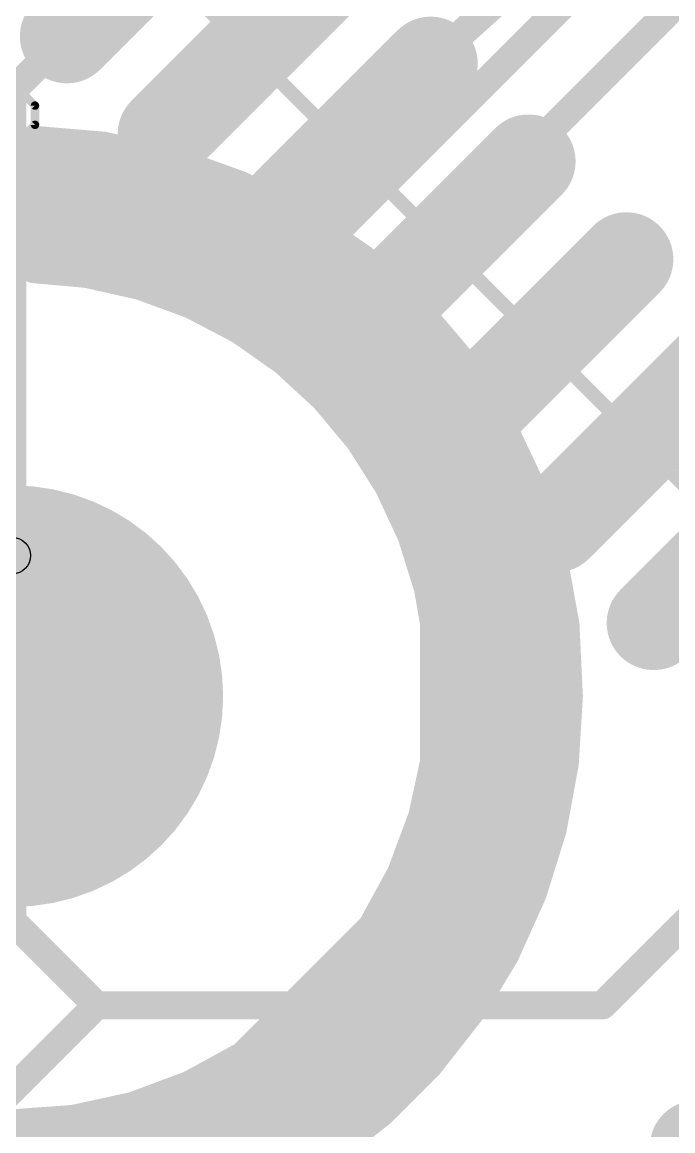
# Model space of a CAD drawing. Extents: x -0.14 to 1.59, y -0.14 to 1.59.
# Drawn here: x 1.0335 to 1.265, y 0.8753 to 1.2698 of the extents above; entities that cross this region are included whole.
import ezdxf

# ---------------------------------------------------------------- set-up
doc = ezdxf.new("R2010")
doc.units = 0
for name, color, linetype in [('1', 14, 'CONTINUOUS'), ('16', 174, 'CONTINUOUS'), ('17', 94, 'CONTINUOUS'), ('21', 251, 'CONTINUOUS'), ('22', 251, 'CONTINUOUS'), ('44', 251, 'CONTINUOUS')]:
    doc.layers.add(name, color=color, linetype=linetype)

# ---------------------------------------------------------------- blocks, each defined once
blk = doc.blocks.new('PIE')
at = {"const_width": 0.5}
blk.add_lwpolyline([(0, -0.25, 1), (0, 0.25, 1), (0, -0.25)], format="xyb", dxfattribs=at)
blk = doc.blocks.new('SQUAREP')
blk.add_solid([(-0.5, -0.5), (0.5, -0.5), (-0.5, 0.5), (0.5, 0.5)])
blk = doc.blocks.new('RECT136000X480000R100')
at = {"const_width": 0.016732}
blk.add_lwpolyline([(0.008366, -0.042323), (0.008366, 0.042323, 0.414214), (0, 0.050689), (0, 0.050689, 0.414214), (-0.008366, 0.042323), (-0.008366, -0.042323, 0.414214), (0, -0.050689), (0, -0.050689, 0.414214)], format="xyb", close=True, dxfattribs=at)
blk.add_solid([(-0.001, -0.043323), (0.001, -0.043323), (-0.001, 0.043323), (0.001, 0.043323)])

msp = doc.modelspace()

# ---------------------------------------------------------------- linework, layer by layer
at = {"layer": '1', "const_width": 0.01}
for points in [[(1.114139, 1.264139), (1.22, 1.35)], [(1.148938, 1.228938), (1.25, 1.32)], [(1.03, 1.245385), (1.079341, 1.294725)], [(1.183736, 1.193736), (1.28, 1.29)], [(1.114139, 1.259927), (1.114139, 1.264139)], [(1.03, 1.08), (1.03, 1.245385)], [(1.148938, 1.225128), (1.148938, 1.228938)], [(1.183736, 1.19033), (1.183736, 1.193736)], [(1.03, 1.08), (0.79937, 1.08)], [(1.03, 1.08), (1.03, 0.95)], [(1.03, 0.95), (1.06, 0.92)], [(1.24, 0.92), (1.27, 0.95)], [(1.27, 0.95), (1.332198, 0.95)], [(0.925274, 0.785274), (1.06, 0.92)], [(1.06, 0.92), (1.24, 0.92)]]:
    msp.add_lwpolyline(points, dxfattribs=at)
at = {"layer": '1', "const_width": 0.005}
for points in [[(1.116639, 1.264139, 1), (1.111639, 1.264139)], [(1.112564, 1.266081, 1), (1.115714, 1.262198)], [(1.111639, 1.259927, 1), (1.116639, 1.259927)], [(1.0325, 1.245385, 1), (1.0275, 1.245385)], [(1.028232, 1.247152, 1), (1.031768, 1.243617)], [(1.147264, 1.230795, 1), (1.150611, 1.22708)], [(1.151438, 1.228938, 1), (1.146438, 1.228938)], [(1.146438, 1.225128, 1), (1.151438, 1.225128)], [(1.186236, 1.193736, 1), (1.181236, 1.193736)], [(1.181969, 1.195504, 1), (1.185504, 1.191969)], [(1.181236, 1.19033, 1), (1.186236, 1.19033)], [(1.0325, 1.08, 1), (1.0275, 1.08)], [(1.03, 1.0775, 1), (1.03, 1.0825)], [(1.0275, 1.08, 1), (1.0325, 1.08)], [(1.031768, 0.951768, 1), (1.028232, 0.948232)], [(1.27, 0.9525, 1), (1.27, 0.9475)], [(1.0275, 0.95, 1), (1.0325, 0.95)], [(1.06, 0.9225, 1), (1.06, 0.9175)], [(1.061768, 0.918232, 1), (1.058232, 0.921768)], [(1.058232, 0.918232, 1), (1.061768, 0.921768)], [(1.238232, 0.921768, 1), (1.241768, 0.918232)], [(1.24, 0.9175, 1), (1.24, 0.9225)]]:
    msp.add_lwpolyline(points, format="xyb", dxfattribs=at)
at = {"layer": '16'}
for points, const_width in [([(1.25, 1.3), (1.13, 1.18)], 0.01), ([(1.037, 1.23), (1.062618, 1.227862)], 0.006), ([(1.037, 1.18), (1.037, 1.23)], 0.006), ([(1.037, 1.23), (1.062618, 1.227862)], 0.006), ([(1.037, 1.18), (1.037, 1.23)], 0.006), ([(1.060966, 1.228), (1.037, 1.228)], 0.006), ([(1.060966, 1.228), (1.037, 1.228)], 0.006), ([(1.062618, 1.227862), (1.087739, 1.222398)], 0.006), ([(1.062618, 1.227862), (1.087739, 1.222398)], 0.006), ([(1.088847, 1.222), (1.037, 1.222)], 0.006), ([(1.088847, 1.222), (1.037, 1.222)], 0.006), ([(1.087739, 1.222398), (1.111931, 1.213703)], 0.006), ([(1.087739, 1.222398), (1.111931, 1.213703)], 0.006), ([(1.10554, 1.216), (1.037, 1.216)], 0.006), ([(1.10554, 1.216), (1.037, 1.216)], 0.006), ([(1.111931, 1.213703), (1.134781, 1.201924)], 0.006), ([(1.111931, 1.213703), (1.134781, 1.201924)], 0.006), ([(1.119114, 1.21), (1.037, 1.21)], 0.006), ([(1.119114, 1.21), (1.037, 1.21)], 0.006), ([(1.130754, 1.204), (1.037, 1.204)], 0.006), ([(1.130754, 1.204), (1.037, 1.204)], 0.006), ([(1.134781, 1.201924), (1.155898, 1.187263)], 0.006), ([(1.134781, 1.201924), (1.155898, 1.187263)], 0.006), ([(1.140433, 1.198), (1.037, 1.198)], 0.006), ([(1.140433, 1.198), (1.037, 1.198)], 0.006), ([(1.149076, 1.192), (1.037, 1.192)], 0.006), ([(1.149076, 1.192), (1.037, 1.192)], 0.006), ([(1.157288, 1.186), (1.037, 1.186)], 0.006), ([(1.157288, 1.186), (1.037, 1.186)], 0.006), ([(1.155898, 1.187263), (1.174921, 1.169972)], 0.006), ([(1.155898, 1.187263), (1.174921, 1.169972)], 0.006), ([(1.13, 1.18), (1.13, 1.17)], 0.01), ([(1.056092, 1.17829), (1.037, 1.18)], 0.006), ([(1.163889, 1.18), (1.037, 1.18)], 0.006), ([(1.056092, 1.17829), (1.037, 1.18)], 0.006), ([(1.163889, 1.18), (1.037, 1.18)], 0.006), ([(1.074798, 1.174102), (1.056092, 1.17829)], 0.006), ([(1.074798, 1.174102), (1.056092, 1.17829)], 0.006), ([(1.092797, 1.167509), (1.074798, 1.174102)], 0.006), ([(1.092797, 1.167509), (1.074798, 1.174102)], 0.006), ([(1.17049, 1.174), (1.075077, 1.174)], 0.006), ([(1.17049, 1.174), (1.075077, 1.174)], 0.006), ([(1.13, 1.17), (1.18, 1.12)], 0.01), ([(1.174921, 1.169972), (1.191525, 1.150345)], 0.006), ([(1.174921, 1.169972), (1.191525, 1.150345)], 0.006), ([(1.176589, 1.168), (1.091456, 1.168)], 0.006), ([(1.176589, 1.168), (1.091456, 1.168)], 0.006), ([(1.109781, 1.158623), (1.092797, 1.167509)], 0.006), ([(1.109781, 1.158623), (1.092797, 1.167509)], 0.006), ([(1.181665, 1.162), (1.103326, 1.162)], 0.006), ([(1.181665, 1.162), (1.103326, 1.162)], 0.006), ([(1.12546, 1.147596), (1.109781, 1.158623)], 0.006), ([(1.12546, 1.147596), (1.109781, 1.158623)], 0.006), ([(1.186741, 1.156), (1.11351, 1.156)], 0.006), ([(1.186741, 1.156), (1.11351, 1.156)], 0.006), ([(1.191746, 1.15), (1.122042, 1.15)], 0.006), ([(1.191746, 1.15), (1.122042, 1.15)], 0.006), ([(1.191525, 1.150345), (1.205424, 1.128719)], 0.006), ([(1.191525, 1.150345), (1.205424, 1.128719)], 0.006), ([(1.139566, 1.134616), (1.12546, 1.147596)], 0.006), ([(1.139566, 1.134616), (1.12546, 1.147596)], 0.006), ([(1.195602, 1.144), (1.129368, 1.144)], 0.006), ([(1.195602, 1.144), (1.129368, 1.144)], 0.006), ([(1.199459, 1.138), (1.135889, 1.138)], 0.006), ([(1.199459, 1.138), (1.135889, 1.138)], 0.006), ([(1.151857, 1.119907), (1.139566, 1.134616)], 0.006), ([(1.151857, 1.119907), (1.139566, 1.134616)], 0.006), ([(1.203315, 1.132), (1.141752, 1.132)], 0.006), ([(1.203315, 1.132), (1.141752, 1.132)], 0.006), ([(1.206705, 1.126), (1.146766, 1.126)], 0.006), ([(1.206705, 1.126), (1.146766, 1.126)], 0.006), ([(1.205424, 1.128719), (1.216382, 1.105464)], 0.006), ([(1.205424, 1.128719), (1.216382, 1.105464)], 0.006), ([(1.18, 1.12), (1.18, 0.97)], 0.01), ([(1.209532, 1.12), (1.151779, 1.12)], 0.006), ([(1.209532, 1.12), (1.151779, 1.12)], 0.006), ([(1.162123, 1.103719), (1.151857, 1.119907)], 0.006), ([(1.162123, 1.103719), (1.151857, 1.119907)], 0.006), ([(1.212359, 1.114), (1.155603, 1.114)], 0.006), ([(1.212359, 1.114), (1.155603, 1.114)], 0.006), ([(1.215187, 1.108), (1.159408, 1.108)], 0.006), ([(1.215187, 1.108), (1.159408, 1.108)], 0.006), ([(1.170188, 1.08633), (1.162123, 1.103719)], 0.006), ([(1.170188, 1.08633), (1.162123, 1.103719)], 0.006), ([(1.217489, 1.102), (1.16292, 1.102)], 0.006), ([(1.217489, 1.102), (1.16292, 1.102)], 0.006), ([(1.216382, 1.105464), (1.22421, 1.080977)], 0.006), ([(1.216382, 1.105464), (1.22421, 1.080977)], 0.006), ([(1.219407, 1.096), (1.165703, 1.096)], 0.006), ([(1.219407, 1.096), (1.165703, 1.096)], 0.006), ([(1.221326, 1.09), (1.168485, 1.09)], 0.006), ([(1.221326, 1.09), (1.168485, 1.09)], 0.006), ([(1.175914, 1.068036), (1.170188, 1.08633)], 0.006), ([(1.175914, 1.068036), (1.170188, 1.08633)], 0.006), ([(1.03, 1.03), (1.03, 1.08)], 0.01), ([(1.223244, 1.084), (1.170917, 1.084)], 0.006), ([(1.223244, 1.084), (1.170917, 1.084)], 0.006), ([(1.224747, 1.078), (1.172795, 1.078)], 0.006), ([(1.224747, 1.078), (1.172795, 1.078)], 0.006), ([(1.22421, 1.080977), (1.228776, 1.055678)], 0.006), ([(1.22421, 1.080977), (1.228776, 1.055678)], 0.006), ([(1.22583, 1.072), (1.174673, 1.072)], 0.006), ([(1.22583, 1.072), (1.174673, 1.072)], 0.006), ([(1.179203, 1.049152), (1.175914, 1.068036)], 0.006), ([(1.179203, 1.049152), (1.175914, 1.068036)], 0.006), ([(1.226913, 1.066), (1.176269, 1.066)], 0.006), ([(1.226913, 1.066), (1.176269, 1.066)], 0.006), ([(1.227996, 1.06), (1.177314, 1.06)], 0.006), ([(1.227996, 1.06), (1.177314, 1.06)], 0.006), ([(1.228776, 1.055678), (1.23, 1.03)], 0.006), ([(1.228776, 1.055678), (1.23, 1.03)], 0.006), ([(1.228856, 1.054), (1.178359, 1.054)], 0.006), ([(1.228856, 1.054), (1.178359, 1.054)], 0.006), ([(1.18, 1.03), (1.179203, 1.049152)], 0.006), ([(1.18, 1.03), (1.179203, 1.049152)], 0.006), ([(1.229142, 1.048), (1.179251, 1.048)], 0.006), ([(1.229142, 1.048), (1.179251, 1.048)], 0.006), ([(1.229428, 1.042), (1.179501, 1.042)], 0.006), ([(1.229428, 1.042), (1.179501, 1.042)], 0.006), ([(1.229714, 1.036), (1.17975, 1.036)], 0.006), ([(1.229714, 1.036), (1.17975, 1.036)], 0.006), ([(1.178473, 1.008653), (1.18, 1.03)], 0.006), ([(1.178473, 1.008653), (1.18, 1.03)], 0.006), ([(1.23, 1.03), (1.18, 1.03)], 0.006), ([(1.23, 1.03), (1.18, 1.03)], 0.006), ([(1.23, 1.03), (1.228542, 1.005893)], 0.006), ([(1.23, 1.03), (1.228542, 1.005893)], 0.006), ([(1.229637, 1.024), (1.179571, 1.024)], 0.006), ([(1.229637, 1.024), (1.179571, 1.024)], 0.006), ([(1.229274, 1.018), (1.179142, 1.018)], 0.006), ([(1.229274, 1.018), (1.179142, 1.018)], 0.006), ([(1.228911, 1.012), (1.178712, 1.012)], 0.006), ([(1.228911, 1.012), (1.178712, 1.012)], 0.006), ([(1.173924, 0.98774), (1.178473, 1.008653)], 0.006), ([(1.173924, 0.98774), (1.178473, 1.008653)], 0.006), ([(1.228548, 1.006), (1.177896, 1.006)], 0.006), ([(1.228548, 1.006), (1.177896, 1.006)], 0.006), ([(1.228542, 1.005893), (1.224188, 0.982137)], 0.006), ([(1.228542, 1.005893), (1.224188, 0.982137)], 0.006), ([(1.227462, 1), (1.176591, 1)], 0.006), ([(1.227462, 1), (1.176591, 1)], 0.006), ([(1.226362, 0.994), (1.175286, 0.994)], 0.006), ([(1.226362, 0.994), (1.175286, 0.994)], 0.006), ([(1.166445, 0.967688), (1.173924, 0.98774)], 0.006), ([(1.166445, 0.967688), (1.173924, 0.98774)], 0.006), ([(1.225263, 0.988), (1.17398, 0.988)], 0.006), ([(1.225263, 0.988), (1.17398, 0.988)], 0.006), ([(1.224146, 0.982), (1.171783, 0.982)], 0.006), ([(1.224146, 0.982), (1.171783, 0.982)], 0.006), ([(1.224188, 0.982137), (1.217003, 0.959079)], 0.006), ([(1.224188, 0.982137), (1.217003, 0.959079)], 0.006), ([(1.222276, 0.976), (1.169545, 0.976)], 0.006), ([(1.222276, 0.976), (1.169545, 0.976)], 0.006), ([(1.18, 0.97), (1.0475, 0.8375)], 0.01), ([(1.156188, 0.948904), (1.166445, 0.967688)], 0.006), ([(1.156188, 0.948904), (1.166445, 0.967688)], 0.006), ([(1.220406, 0.97), (1.167307, 0.97)], 0.006), ([(1.220406, 0.97), (1.167307, 0.97)], 0.006), ([(1.218537, 0.964), (1.164431, 0.964)], 0.006), ([(1.218537, 0.964), (1.164431, 0.964)], 0.006), ([(1.216518, 0.958), (1.161155, 0.958)], 0.006), ([(1.216518, 0.958), (1.161155, 0.958)], 0.006), ([(1.217003, 0.959079), (1.207091, 0.937055)], 0.006), ([(1.217003, 0.959079), (1.207091, 0.937055)], 0.006), ([(1.213817, 0.952), (1.157879, 0.952)], 0.006), ([(1.213817, 0.952), (1.157879, 0.952)], 0.006), ([(1.143362, 0.931771), (1.156188, 0.948904)], 0.006), ([(1.143362, 0.931771), (1.156188, 0.948904)], 0.006), ([(1.211117, 0.946), (1.154014, 0.946)], 0.006), ([(1.211117, 0.946), (1.154014, 0.946)], 0.006), ([(1.208416, 0.94), (1.149523, 0.94)], 0.006), ([(1.208416, 0.94), (1.149523, 0.94)], 0.006), ([(1.207091, 0.937055), (1.194597, 0.916387)], 0.006), ([(1.207091, 0.937055), (1.194597, 0.916387)], 0.006), ([(1.205244, 0.934), (1.145031, 0.934)], 0.006), ([(1.205244, 0.934), (1.145031, 0.934)], 0.006), ([(1.128229, 0.916638), (1.143362, 0.931771)], 0.006), ([(1.128229, 0.916638), (1.143362, 0.931771)], 0.006), ([(1.201617, 0.928), (1.139592, 0.928)], 0.006), ([(1.201617, 0.928), (1.139592, 0.928)], 0.006), ([(1.19799, 0.922), (1.133592, 0.922)], 0.006), ([(1.19799, 0.922), (1.133592, 0.922)], 0.006), ([(1.111096, 0.903812), (1.128229, 0.916638)], 0.006), ([(1.111096, 0.903812), (1.128229, 0.916638)], 0.006), ([(1.194597, 0.916387), (1.179702, 0.897375)], 0.006), ([(1.194597, 0.916387), (1.179702, 0.897375)], 0.006), ([(1.194294, 0.916), (1.127377, 0.916)], 0.006), ([(1.194294, 0.916), (1.127377, 0.916)], 0.006), ([(1.189593, 0.91), (1.119362, 0.91)], 0.006), ([(1.189593, 0.91), (1.119362, 0.91)], 0.006), ([(1.092312, 0.893555), (1.111096, 0.903812)], 0.006), ([(1.092312, 0.893555), (1.111096, 0.903812)], 0.006), ([(1.184892, 0.904), (1.111347, 0.904)], 0.006), ([(1.184892, 0.904), (1.111347, 0.904)], 0.006), ([(1.180191, 0.898), (1.100452, 0.898)], 0.006), ([(1.180191, 0.898), (1.100452, 0.898)], 0.006), ([(1.179702, 0.897375), (1.162625, 0.880298)], 0.006), ([(1.179702, 0.897375), (1.162625, 0.880298)], 0.006), ([(1.07226, 0.886076), (1.092312, 0.893555)], 0.006), ([(1.07226, 0.886076), (1.092312, 0.893555)], 0.006), ([(1.174327, 0.892), (1.088142, 0.892)], 0.006), ([(1.174327, 0.892), (1.088142, 0.892)], 0.006), ([(1.051347, 0.881527), (1.07226, 0.886076)], 0.006), ([(1.051347, 0.881527), (1.07226, 0.886076)], 0.006), ([(1.168327, 0.886), (1.07191, 0.886)], 0.006), ([(1.168327, 0.886), (1.07191, 0.886)], 0.006), ([(1.03, 0.88), (1.051347, 0.881527)], 0.006), ([(1.03, 0.88), (1.051347, 0.881527)], 0.006), ([(1.162244, 0.88), (1.03, 0.88)], 0.006), ([(1.162244, 0.88), (1.03, 0.88)], 0.006), ([(1.162625, 0.880298), (1.143613, 0.865403)], 0.006), ([(1.162625, 0.880298), (1.143613, 0.865403)], 0.006), ([(1.154586, 0.874), (0.905414, 0.874)], 0.006), ([(1.154586, 0.874), (0.905414, 0.874)], 0.006)]:
    msp.add_lwpolyline(points, dxfattribs=dict(at, const_width=const_width))
for points, const_width in [([(1.037125, 1.231495, 1), (1.036875, 1.228505)], 0.003), ([(1.0385, 1.23, 1), (1.0355, 1.23)], 0.003), ([(1.037125, 1.231495, 1), (1.036875, 1.228505)], 0.003), ([(1.0385, 1.23, 1), (1.0355, 1.23)], 0.003), ([(1.037, 1.2295, 1), (1.037, 1.2265)], 0.003), ([(1.037, 1.2295, 1), (1.037, 1.2265)], 0.003), ([(1.060966, 1.2265, 1), (1.060966, 1.2295)], 0.003), ([(1.060966, 1.2265, 1), (1.060966, 1.2295)], 0.003), ([(1.062937, 1.229328, 1), (1.0623, 1.226396)], 0.003), ([(1.062937, 1.229328, 1), (1.0623, 1.226396)], 0.003), ([(1.062494, 1.226367, 1), (1.062743, 1.229357)], 0.003), ([(1.062494, 1.226367, 1), (1.062743, 1.229357)], 0.003), ([(1.037, 1.2235, 1), (1.037, 1.2205)], 0.003), ([(1.037, 1.2235, 1), (1.037, 1.2205)], 0.003), ([(1.088246, 1.22381, 1), (1.087231, 1.220987)], 0.003), ([(1.088246, 1.22381, 1), (1.087231, 1.220987)], 0.003), ([(1.08742, 1.220933, 1), (1.088057, 1.223864)], 0.003), ([(1.08742, 1.220933, 1), (1.088057, 1.223864)], 0.003), ([(1.088847, 1.2205, 1), (1.088847, 1.2235)], 0.003), ([(1.088847, 1.2205, 1), (1.088847, 1.2235)], 0.003), ([(1.037, 1.2175, 1), (1.037, 1.2145)], 0.003), ([(1.037, 1.2175, 1), (1.037, 1.2145)], 0.003), ([(1.10554, 1.2145, 1), (1.10554, 1.2175)], 0.003), ([(1.10554, 1.2145, 1), (1.10554, 1.2175)], 0.003), ([(1.112618, 1.215036, 1), (1.111244, 1.21237)], 0.003), ([(1.112618, 1.215036, 1), (1.111244, 1.21237)], 0.003), ([(1.111423, 1.212291, 1), (1.112438, 1.215114)], 0.003), ([(1.111423, 1.212291, 1), (1.112438, 1.215114)], 0.003), ([(1.037, 1.2115, 1), (1.037, 1.2085)], 0.003), ([(1.037, 1.2115, 1), (1.037, 1.2085)], 0.003), ([(1.119114, 1.2085, 1), (1.119114, 1.2115)], 0.003), ([(1.119114, 1.2085, 1), (1.119114, 1.2115)], 0.003), ([(1.037, 1.2055, 1), (1.037, 1.2025)], 0.003), ([(1.037, 1.2055, 1), (1.037, 1.2025)], 0.003), ([(1.130754, 1.2025, 1), (1.130754, 1.2055)], 0.003), ([(1.130754, 1.2025, 1), (1.130754, 1.2055)], 0.003), ([(1.135637, 1.203156, 1), (1.133926, 1.200692)], 0.003), ([(1.135637, 1.203156, 1), (1.133926, 1.200692)], 0.003), ([(1.134094, 1.200591, 1), (1.135468, 1.203257)], 0.003), ([(1.134094, 1.200591, 1), (1.135468, 1.203257)], 0.003), ([(1.037, 1.1995, 1), (1.037, 1.1965)], 0.003), ([(1.037, 1.1995, 1), (1.037, 1.1965)], 0.003), ([(1.140433, 1.1965, 1), (1.140433, 1.1995)], 0.003), ([(1.140433, 1.1965, 1), (1.140433, 1.1995)], 0.003), ([(1.037, 1.1935, 1), (1.037, 1.1905)], 0.003), ([(1.037, 1.1935, 1), (1.037, 1.1905)], 0.003), ([(1.149076, 1.1905, 1), (1.149076, 1.1935)], 0.003), ([(1.149076, 1.1905, 1), (1.149076, 1.1935)], 0.003), ([(1.037, 1.1875, 1), (1.037, 1.1845)], 0.003), ([(1.037, 1.1875, 1), (1.037, 1.1845)], 0.003), ([(1.156907, 1.188373, 1), (1.154889, 1.186153)], 0.003), ([(1.156907, 1.188373, 1), (1.154889, 1.186153)], 0.003), ([(1.155043, 1.186031, 1), (1.156754, 1.188495)], 0.003), ([(1.155043, 1.186031, 1), (1.156754, 1.188495)], 0.003), ([(1.157288, 1.1845, 1), (1.157288, 1.1875)], 0.003), ([(1.157288, 1.1845, 1), (1.157288, 1.1875)], 0.003), ([(1.1325, 1.18, 1), (1.1275, 1.18)], 0.005), ([(1.128232, 1.181768, 1), (1.131768, 1.178232)], 0.005), ([(1.037134, 1.181494, 1), (1.036866, 1.178506)], 0.003), ([(1.037, 1.1815, 1), (1.037, 1.1785)], 0.003), ([(1.037134, 1.181494, 1), (1.036866, 1.178506)], 0.003), ([(1.037, 1.1815, 1), (1.037, 1.1785)], 0.003), ([(1.0355, 1.18, 1), (1.0385, 1.18)], 0.003), ([(1.0355, 1.18, 1), (1.0385, 1.18)], 0.003), ([(1.05642, 1.179754, 1), (1.055764, 1.176826)], 0.003), ([(1.05642, 1.179754, 1), (1.055764, 1.176826)], 0.003), ([(1.055958, 1.176796, 1), (1.056226, 1.179784)], 0.003), ([(1.055958, 1.176796, 1), (1.056226, 1.179784)], 0.003), ([(1.163889, 1.1785, 1), (1.163889, 1.1815)], 0.003), ([(1.163889, 1.1785, 1), (1.163889, 1.1815)], 0.003), ([(1.075314, 1.175511, 1), (1.074282, 1.172694)], 0.003), ([(1.075314, 1.175511, 1), (1.074282, 1.172694)], 0.003), ([(1.075077, 1.1755, 1), (1.075077, 1.1725)], 0.003), ([(1.075077, 1.1755, 1), (1.075077, 1.1725)], 0.003), ([(1.07447, 1.172638, 1), (1.075125, 1.175566)], 0.003), ([(1.07447, 1.172638, 1), (1.075125, 1.175566)], 0.003), ([(1.17049, 1.1725, 1), (1.17049, 1.1755)], 0.003), ([(1.17049, 1.1725, 1), (1.17049, 1.1755)], 0.003), ([(1.131768, 1.171768, 1), (1.128232, 1.168232)], 0.005), ([(1.1275, 1.17, 1), (1.1325, 1.17)], 0.005), ([(1.176067, 1.17094, 1), (1.173776, 1.169003)], 0.003), ([(1.176067, 1.17094, 1), (1.173776, 1.169003)], 0.003), ([(1.173912, 1.168862, 1), (1.17593, 1.171082)], 0.003), ([(1.173912, 1.168862, 1), (1.17593, 1.171082)], 0.003), ([(1.091456, 1.1695, 1), (1.091456, 1.1665)], 0.003), ([(1.091456, 1.1695, 1), (1.091456, 1.1665)], 0.003), ([(1.093492, 1.168838, 1), (1.092101, 1.16618)], 0.003), ([(1.093492, 1.168838, 1), (1.092101, 1.16618)], 0.003), ([(1.092281, 1.166101, 1), (1.093313, 1.168917)], 0.003), ([(1.092281, 1.166101, 1), (1.093313, 1.168917)], 0.003), ([(1.176589, 1.1665, 1), (1.176589, 1.1695)], 0.003), ([(1.176589, 1.1665, 1), (1.176589, 1.1695)], 0.003), ([(1.103326, 1.1635, 1), (1.103326, 1.1605)], 0.003), ([(1.103326, 1.1635, 1), (1.103326, 1.1605)], 0.003), ([(1.181665, 1.1605, 1), (1.181665, 1.1635)], 0.003), ([(1.181665, 1.1605, 1), (1.181665, 1.1635)], 0.003), ([(1.110644, 1.15985, 1), (1.108918, 1.157396)], 0.003), ([(1.110644, 1.15985, 1), (1.108918, 1.157396)], 0.003), ([(1.109086, 1.157294, 1), (1.110477, 1.159952)], 0.003), ([(1.109086, 1.157294, 1), (1.110477, 1.159952)], 0.003), ([(1.11351, 1.1575, 1), (1.11351, 1.1545)], 0.003), ([(1.11351, 1.1575, 1), (1.11351, 1.1545)], 0.003), ([(1.186741, 1.1545, 1), (1.186741, 1.1575)], 0.003), ([(1.186741, 1.1545, 1), (1.186741, 1.1575)], 0.003), ([(1.122042, 1.1515, 1), (1.122042, 1.1485)], 0.003), ([(1.122042, 1.1515, 1), (1.122042, 1.1485)], 0.003), ([(1.192786, 1.151156, 1), (1.190263, 1.149534)], 0.003), ([(1.192786, 1.151156, 1), (1.190263, 1.149534)], 0.003), ([(1.190379, 1.149376, 1), (1.19267, 1.151314)], 0.003), ([(1.190379, 1.149376, 1), (1.19267, 1.151314)], 0.003), ([(1.191746, 1.1485, 1), (1.191746, 1.1515)], 0.003), ([(1.191746, 1.1485, 1), (1.191746, 1.1515)], 0.003), ([(1.126476, 1.148699, 1), (1.124445, 1.146492)], 0.003), ([(1.126476, 1.148699, 1), (1.124445, 1.146492)], 0.003), ([(1.124597, 1.146369, 1), (1.126323, 1.148823)], 0.003), ([(1.124597, 1.146369, 1), (1.126323, 1.148823)], 0.003), ([(1.129368, 1.1455, 1), (1.129368, 1.1425)], 0.003), ([(1.129368, 1.1455, 1), (1.129368, 1.1425)], 0.003), ([(1.195602, 1.1425, 1), (1.195602, 1.1455)], 0.003), ([(1.195602, 1.1425, 1), (1.195602, 1.1455)], 0.003), ([(1.135889, 1.1395, 1), (1.135889, 1.1365)], 0.003), ([(1.135889, 1.1395, 1), (1.135889, 1.1365)], 0.003), ([(1.199459, 1.1365, 1), (1.199459, 1.1395)], 0.003), ([(1.199459, 1.1365, 1), (1.199459, 1.1395)], 0.003), ([(1.140717, 1.135578, 1), (1.138415, 1.133654)], 0.003), ([(1.140717, 1.135578, 1), (1.138415, 1.133654)], 0.003), ([(1.13855, 1.133512, 1), (1.140582, 1.13572)], 0.003), ([(1.13855, 1.133512, 1), (1.140582, 1.13572)], 0.003), ([(1.141752, 1.1335, 1), (1.141752, 1.1305)], 0.003), ([(1.141752, 1.1335, 1), (1.141752, 1.1305)], 0.003), ([(1.203315, 1.1305, 1), (1.203315, 1.1335)], 0.003), ([(1.203315, 1.1305, 1), (1.203315, 1.1335)], 0.003), ([(1.146766, 1.1275, 1), (1.146766, 1.1245)], 0.003), ([(1.146766, 1.1275, 1), (1.146766, 1.1245)], 0.003), ([(1.206781, 1.129358, 1), (1.204067, 1.128079)], 0.003), ([(1.206781, 1.129358, 1), (1.204067, 1.128079)], 0.003), ([(1.204162, 1.127908, 1), (1.206686, 1.12953)], 0.003), ([(1.204162, 1.127908, 1), (1.206686, 1.12953)], 0.003), ([(1.206705, 1.1245, 1), (1.206705, 1.1275)], 0.003), ([(1.206705, 1.1245, 1), (1.206705, 1.1275)], 0.003), ([(1.1825, 1.12, 1), (1.1775, 1.12)], 0.005), ([(1.151779, 1.1215, 1), (1.151779, 1.1185)], 0.003), ([(1.151779, 1.1215, 1), (1.151779, 1.1185)], 0.003), ([(1.153124, 1.12071, 1), (1.15059, 1.119104)], 0.003), ([(1.153124, 1.12071, 1), (1.15059, 1.119104)], 0.003), ([(1.150706, 1.118945, 1), (1.153008, 1.120869)], 0.003), ([(1.150706, 1.118945, 1), (1.153008, 1.120869)], 0.003), ([(1.178232, 1.118232, 1), (1.181768, 1.121768)], 0.005), ([(1.209532, 1.1185, 1), (1.209532, 1.1215)], 0.003), ([(1.209532, 1.1185, 1), (1.209532, 1.1215)], 0.003), ([(1.155603, 1.1155, 1), (1.155603, 1.1125)], 0.003), ([(1.155603, 1.1155, 1), (1.155603, 1.1125)], 0.003), ([(1.212359, 1.1125, 1), (1.212359, 1.1155)], 0.003), ([(1.212359, 1.1125, 1), (1.212359, 1.1155)], 0.003), ([(1.159408, 1.1095, 1), (1.159408, 1.1065)], 0.003), ([(1.159408, 1.1095, 1), (1.159408, 1.1065)], 0.003), ([(1.215187, 1.1065, 1), (1.215187, 1.1095)], 0.003), ([(1.215187, 1.1065, 1), (1.215187, 1.1095)], 0.003), ([(1.163483, 1.10435, 1), (1.160762, 1.103088)], 0.003), ([(1.163483, 1.10435, 1), (1.160762, 1.103088)], 0.003), ([(1.160856, 1.102916, 1), (1.163389, 1.104522)], 0.003), ([(1.160856, 1.102916, 1), (1.163389, 1.104522)], 0.003), ([(1.16292, 1.1035, 1), (1.16292, 1.1005)], 0.003), ([(1.16292, 1.1035, 1), (1.16292, 1.1005)], 0.003), ([(1.217811, 1.10592, 1), (1.214953, 1.105007)], 0.003), ([(1.217811, 1.10592, 1), (1.214953, 1.105007)], 0.003), ([(1.215025, 1.104824, 1), (1.217739, 1.106103)], 0.003), ([(1.215025, 1.104824, 1), (1.217739, 1.106103)], 0.003), ([(1.217489, 1.1005, 1), (1.217489, 1.1035)], 0.003), ([(1.217489, 1.1005, 1), (1.217489, 1.1035)], 0.003), ([(1.165703, 1.0975, 1), (1.165703, 1.0945)], 0.003), ([(1.165703, 1.0975, 1), (1.165703, 1.0945)], 0.003), ([(1.219407, 1.0945, 1), (1.219407, 1.0975)], 0.003), ([(1.219407, 1.0945, 1), (1.219407, 1.0975)], 0.003), ([(1.168485, 1.0915, 1), (1.168485, 1.0885)], 0.003), ([(1.168485, 1.0915, 1), (1.168485, 1.0885)], 0.003), ([(1.221326, 1.0885, 1), (1.221326, 1.0915)], 0.003), ([(1.221326, 1.0885, 1), (1.221326, 1.0915)], 0.003), ([(1.171619, 1.086778, 1), (1.168756, 1.085882)], 0.003), ([(1.171619, 1.086778, 1), (1.168756, 1.085882)], 0.003), ([(1.0325, 1.08, 1), (1.0275, 1.08)], 0.005), ([(1.168827, 1.085698, 1), (1.171549, 1.086961)], 0.003), ([(1.168827, 1.085698, 1), (1.171549, 1.086961)], 0.003), ([(1.170917, 1.0855, 1), (1.170917, 1.0825)], 0.003), ([(1.170917, 1.0855, 1), (1.170917, 1.0825)], 0.003), ([(1.223244, 1.0825, 1), (1.223244, 1.0855)], 0.003), ([(1.223244, 1.0825, 1), (1.223244, 1.0855)], 0.003), ([(1.172795, 1.0795, 1), (1.172795, 1.0765)], 0.003), ([(1.172795, 1.0795, 1), (1.172795, 1.0765)], 0.003), ([(1.225686, 1.081244, 1), (1.222734, 1.080711)], 0.003), ([(1.225686, 1.081244, 1), (1.222734, 1.080711)], 0.003), ([(1.222782, 1.08052, 1), (1.225639, 1.081434)], 0.003), ([(1.222782, 1.08052, 1), (1.225639, 1.081434)], 0.003), ([(1.224747, 1.0765, 1), (1.224747, 1.0795)], 0.003), ([(1.224747, 1.0765, 1), (1.224747, 1.0795)], 0.003), ([(1.174673, 1.0735, 1), (1.174673, 1.0705)], 0.003), ([(1.174673, 1.0735, 1), (1.174673, 1.0705)], 0.003), ([(1.22583, 1.0705, 1), (1.22583, 1.0735)], 0.003), ([(1.22583, 1.0705, 1), (1.22583, 1.0735)], 0.003), ([(1.177392, 1.068294, 1), (1.174436, 1.067779)], 0.003), ([(1.177392, 1.068294, 1), (1.174436, 1.067779)], 0.003), ([(1.174482, 1.067588, 1), (1.177346, 1.068484)], 0.003), ([(1.174482, 1.067588, 1), (1.177346, 1.068484)], 0.003), ([(1.176269, 1.0675, 1), (1.176269, 1.0645)], 0.003), ([(1.176269, 1.0675, 1), (1.176269, 1.0645)], 0.003), ([(1.226913, 1.0645, 1), (1.226913, 1.0675)], 0.003), ([(1.226913, 1.0645, 1), (1.226913, 1.0675)], 0.003), ([(1.177314, 1.0615, 1), (1.177314, 1.0585)], 0.003), ([(1.177314, 1.0615, 1), (1.177314, 1.0585)], 0.003), ([(1.227996, 1.0585, 1), (1.227996, 1.0615)], 0.003), ([(1.227996, 1.0585, 1), (1.227996, 1.0615)], 0.003), ([(1.230274, 1.05575, 1), (1.227277, 1.055607)], 0.003), ([(1.230274, 1.05575, 1), (1.227277, 1.055607)], 0.003), ([(1.2273, 1.055412, 1), (1.230252, 1.055945)], 0.003), ([(1.2273, 1.055412, 1), (1.230252, 1.055945)], 0.003), ([(1.178359, 1.0555, 1), (1.178359, 1.0525)], 0.003), ([(1.178359, 1.0555, 1), (1.178359, 1.0525)], 0.003), ([(1.228856, 1.0525, 1), (1.228856, 1.0555)], 0.003), ([(1.228856, 1.0525, 1), (1.228856, 1.0555)], 0.003), ([(1.180702, 1.049214, 1), (1.177705, 1.04909)], 0.003), ([(1.180702, 1.049214, 1), (1.177705, 1.04909)], 0.003), ([(1.177726, 1.048895, 1), (1.180681, 1.049409)], 0.003), ([(1.177726, 1.048895, 1), (1.180681, 1.049409)], 0.003), ([(1.179251, 1.0495, 1), (1.179251, 1.0465)], 0.003), ([(1.179251, 1.0495, 1), (1.179251, 1.0465)], 0.003), ([(1.229142, 1.0465, 1), (1.229142, 1.0495)], 0.003), ([(1.229142, 1.0465, 1), (1.229142, 1.0495)], 0.003), ([(1.179501, 1.0435, 1), (1.179501, 1.0405)], 0.003), ([(1.179501, 1.0435, 1), (1.179501, 1.0405)], 0.003), ([(1.229428, 1.0405, 1), (1.229428, 1.0435)], 0.003), ([(1.229428, 1.0405, 1), (1.229428, 1.0435)], 0.003), ([(1.17975, 1.0375, 1), (1.17975, 1.0345)], 0.003), ([(1.17975, 1.0375, 1), (1.17975, 1.0345)], 0.003), ([(1.229714, 1.0345, 1), (1.229714, 1.0375)], 0.003), ([(1.229714, 1.0345, 1), (1.229714, 1.0375)], 0.003), ([(1.0275, 1.03, 1), (1.0325, 1.03)], 0.005), ([(1.18, 1.0315, 1), (1.18, 1.0285)], 0.003), ([(1.18, 1.0315, 1), (1.18, 1.0285)], 0.003), ([(1.178501, 1.029938, 1), (1.181499, 1.030062)], 0.003), ([(1.178501, 1.029938, 1), (1.181499, 1.030062)], 0.003), ([(1.181496, 1.029893, 1), (1.178504, 1.030107)], 0.003), ([(1.181496, 1.029893, 1), (1.178504, 1.030107)], 0.003), ([(1.228502, 1.029929, 1), (1.231498, 1.030071)], 0.003), ([(1.228502, 1.029929, 1), (1.231498, 1.030071)], 0.003), ([(1.231497, 1.029909, 1), (1.228503, 1.030091)], 0.003), ([(1.231497, 1.029909, 1), (1.228503, 1.030091)], 0.003), ([(1.23, 1.0285, 1), (1.23, 1.0315)], 0.003), ([(1.23, 1.0285, 1), (1.23, 1.0315)], 0.003), ([(1.179571, 1.0255, 1), (1.179571, 1.0225)], 0.003), ([(1.179571, 1.0255, 1), (1.179571, 1.0225)], 0.003), ([(1.229637, 1.0225, 1), (1.229637, 1.0255)], 0.003), ([(1.229637, 1.0225, 1), (1.229637, 1.0255)], 0.003), ([(1.179142, 1.0195, 1), (1.179142, 1.0165)], 0.003), ([(1.179142, 1.0195, 1), (1.179142, 1.0165)], 0.003), ([(1.229274, 1.0165, 1), (1.229274, 1.0195)], 0.003), ([(1.229274, 1.0165, 1), (1.229274, 1.0195)], 0.003), ([(1.178712, 1.0135, 1), (1.178712, 1.0105)], 0.003), ([(1.178712, 1.0135, 1), (1.178712, 1.0105)], 0.003), ([(1.228911, 1.0105, 1), (1.228911, 1.0135)], 0.003), ([(1.228911, 1.0105, 1), (1.228911, 1.0135)], 0.003), ([(1.176977, 1.00876, 1), (1.179969, 1.008546)], 0.003), ([(1.176977, 1.00876, 1), (1.179969, 1.008546)], 0.003), ([(1.179939, 1.008334, 1), (1.177007, 1.008972)], 0.003), ([(1.179939, 1.008334, 1), (1.177007, 1.008972)], 0.003), ([(1.177896, 1.0075, 1), (1.177896, 1.0045)], 0.003), ([(1.177896, 1.0075, 1), (1.177896, 1.0045)], 0.003), ([(1.227045, 1.005983, 1), (1.230039, 1.005802)], 0.003), ([(1.227045, 1.005983, 1), (1.230039, 1.005802)], 0.003), ([(1.230017, 1.005622, 1), (1.227066, 1.006163)], 0.003), ([(1.230017, 1.005622, 1), (1.227066, 1.006163)], 0.003), ([(1.228548, 1.0045, 1), (1.228548, 1.0075)], 0.003), ([(1.228548, 1.0045, 1), (1.228548, 1.0075)], 0.003), ([(1.176591, 1.0015, 1), (1.176591, 0.9985)], 0.003), ([(1.176591, 1.0015, 1), (1.176591, 0.9985)], 0.003), ([(1.227462, 0.9985, 1), (1.227462, 1.0015)], 0.003), ([(1.227462, 0.9985, 1), (1.227462, 1.0015)], 0.003), ([(1.175286, 0.9955, 1), (1.175286, 0.9925)], 0.003), ([(1.175286, 0.9955, 1), (1.175286, 0.9925)], 0.003), ([(1.226362, 0.9925, 1), (1.226362, 0.9955)], 0.003), ([(1.226362, 0.9925, 1), (1.226362, 0.9955)], 0.003), ([(1.17398, 0.9895, 1), (1.17398, 0.9865)], 0.003), ([(1.17398, 0.9895, 1), (1.17398, 0.9865)], 0.003), ([(1.175329, 0.987216, 1), (1.172519, 0.988264)], 0.003), ([(1.175329, 0.987216, 1), (1.172519, 0.988264)], 0.003), ([(1.225263, 0.9865, 1), (1.225263, 0.9895)], 0.003), ([(1.225263, 0.9865, 1), (1.225263, 0.9895)], 0.003), ([(1.172458, 0.988059, 1), (1.17539, 0.987421)], 0.003), ([(1.172458, 0.988059, 1), (1.17539, 0.987421)], 0.003), ([(1.171783, 0.9835, 1), (1.171783, 0.9805)], 0.003), ([(1.171783, 0.9835, 1), (1.171783, 0.9805)], 0.003), ([(1.222713, 0.982407, 1), (1.225664, 0.981866)], 0.003), ([(1.222713, 0.982407, 1), (1.225664, 0.981866)], 0.003), ([(1.22562, 0.981691, 1), (1.222756, 0.982583)], 0.003), ([(1.22562, 0.981691, 1), (1.222756, 0.982583)], 0.003), ([(1.224146, 0.9805, 1), (1.224146, 0.9835)], 0.003), ([(1.224146, 0.9805, 1), (1.224146, 0.9835)], 0.003), ([(1.169545, 0.9775, 1), (1.169545, 0.9745)], 0.003), ([(1.169545, 0.9775, 1), (1.169545, 0.9745)], 0.003), ([(1.222276, 0.9745, 1), (1.222276, 0.9775)], 0.003), ([(1.222276, 0.9745, 1), (1.222276, 0.9775)], 0.003), ([(1.181768, 0.968232, 1), (1.178232, 0.971768)], 0.005), ([(1.167761, 0.966969, 1), (1.165128, 0.968407)], 0.003), ([(1.167761, 0.966969, 1), (1.165128, 0.968407)], 0.003), ([(1.167307, 0.9715, 1), (1.167307, 0.9685)], 0.003), ([(1.167307, 0.9715, 1), (1.167307, 0.9685)], 0.003), ([(1.1775, 0.97, 1), (1.1825, 0.97)], 0.005), ([(1.220406, 0.9685, 1), (1.220406, 0.9715)], 0.003), ([(1.220406, 0.9685, 1), (1.220406, 0.9715)], 0.003), ([(1.164431, 0.9655, 1), (1.164431, 0.9625)], 0.003), ([(1.164431, 0.9655, 1), (1.164431, 0.9625)], 0.003), ([(1.165039, 0.968212, 1), (1.16785, 0.967164)], 0.003), ([(1.165039, 0.968212, 1), (1.16785, 0.967164)], 0.003), ([(1.218537, 0.9625, 1), (1.218537, 0.9655)], 0.003), ([(1.218537, 0.9625, 1), (1.218537, 0.9655)], 0.003), ([(1.161155, 0.9595, 1), (1.161155, 0.9565)], 0.003), ([(1.161155, 0.9595, 1), (1.161155, 0.9565)], 0.003), ([(1.215571, 0.959525, 1), (1.218435, 0.958633)], 0.003), ([(1.215571, 0.959525, 1), (1.218435, 0.958633)], 0.003), ([(1.218371, 0.958463, 1), (1.215635, 0.959695)], 0.003), ([(1.218371, 0.958463, 1), (1.215635, 0.959695)], 0.003), ([(1.216518, 0.9565, 1), (1.216518, 0.9595)], 0.003), ([(1.216518, 0.9565, 1), (1.216518, 0.9595)], 0.003), ([(1.157879, 0.9535, 1), (1.157879, 0.9505)], 0.003), ([(1.157879, 0.9535, 1), (1.157879, 0.9505)], 0.003), ([(1.213817, 0.9505, 1), (1.213817, 0.9535)], 0.003), ([(1.213817, 0.9505, 1), (1.213817, 0.9535)], 0.003), ([(1.154871, 0.949623, 1), (1.157505, 0.948185)], 0.003), ([(1.154871, 0.949623, 1), (1.157505, 0.948185)], 0.003), ([(1.157389, 0.948005, 1), (1.154987, 0.949803)], 0.003), ([(1.157389, 0.948005, 1), (1.154987, 0.949803)], 0.003), ([(1.154014, 0.9475, 1), (1.154014, 0.9445)], 0.003), ([(1.154014, 0.9475, 1), (1.154014, 0.9445)], 0.003), ([(1.211117, 0.9445, 1), (1.211117, 0.9475)], 0.003), ([(1.211117, 0.9445, 1), (1.211117, 0.9475)], 0.003), ([(1.149523, 0.9415, 1), (1.149523, 0.9385)], 0.003), ([(1.149523, 0.9415, 1), (1.149523, 0.9385)], 0.003), ([(1.208416, 0.9385, 1), (1.208416, 0.9415)], 0.003), ([(1.208416, 0.9385, 1), (1.208416, 0.9415)], 0.003), ([(1.205723, 0.937671, 1), (1.208459, 0.93644)], 0.003), ([(1.205723, 0.937671, 1), (1.208459, 0.93644)], 0.003), ([(1.208375, 0.936279, 1), (1.205807, 0.937831)], 0.003), ([(1.208375, 0.936279, 1), (1.205807, 0.937831)], 0.003), ([(1.145031, 0.9355, 1), (1.145031, 0.9325)], 0.003), ([(1.145031, 0.9355, 1), (1.145031, 0.9325)], 0.003), ([(1.205244, 0.9325, 1), (1.205244, 0.9355)], 0.003), ([(1.205244, 0.9325, 1), (1.205244, 0.9355)], 0.003), ([(1.142162, 0.93267, 1), (1.144563, 0.930872)], 0.003), ([(1.142162, 0.93267, 1), (1.144563, 0.930872)], 0.003), ([(1.144423, 0.93071, 1), (1.142302, 0.932832)], 0.003), ([(1.144423, 0.93071, 1), (1.142302, 0.932832)], 0.003), ([(1.139592, 0.9295, 1), (1.139592, 0.9265)], 0.003), ([(1.139592, 0.9295, 1), (1.139592, 0.9265)], 0.003), ([(1.201617, 0.9265, 1), (1.201617, 0.9295)], 0.003), ([(1.201617, 0.9265, 1), (1.201617, 0.9295)], 0.003), ([(1.133592, 0.9235, 1), (1.133592, 0.9205)], 0.003), ([(1.133592, 0.9235, 1), (1.133592, 0.9205)], 0.003), ([(1.19799, 0.9205, 1), (1.19799, 0.9235)], 0.003), ([(1.19799, 0.9205, 1), (1.19799, 0.9235)], 0.003), ([(1.127168, 0.917698, 1), (1.12929, 0.915577)], 0.003), ([(1.127168, 0.917698, 1), (1.12929, 0.915577)], 0.003), ([(1.129128, 0.915437, 1), (1.12733, 0.917838)], 0.003), ([(1.129128, 0.915437, 1), (1.12733, 0.917838)], 0.003), ([(1.195778, 0.915462, 1), (1.193416, 0.917312)], 0.003), ([(1.195778, 0.915462, 1), (1.193416, 0.917312)], 0.003), ([(1.127377, 0.9175, 1), (1.127377, 0.9145)], 0.003), ([(1.127377, 0.9175, 1), (1.127377, 0.9145)], 0.003), ([(1.193313, 0.917163, 1), (1.195881, 0.915611)], 0.003), ([(1.193313, 0.917163, 1), (1.195881, 0.915611)], 0.003), ([(1.194294, 0.9145, 1), (1.194294, 0.9175)], 0.003), ([(1.194294, 0.9145, 1), (1.194294, 0.9175)], 0.003), ([(1.119362, 0.9115, 1), (1.119362, 0.9085)], 0.003), ([(1.119362, 0.9115, 1), (1.119362, 0.9085)], 0.003), ([(1.189593, 0.9085, 1), (1.189593, 0.9115)], 0.003), ([(1.189593, 0.9085, 1), (1.189593, 0.9115)], 0.003), ([(1.110197, 0.905013, 1), (1.111995, 0.902611)], 0.003), ([(1.110197, 0.905013, 1), (1.111995, 0.902611)], 0.003), ([(1.111347, 0.9055, 1), (1.111347, 0.9025)], 0.003), ([(1.111347, 0.9055, 1), (1.111347, 0.9025)], 0.003), ([(1.111815, 0.902495, 1), (1.110377, 0.905129)], 0.003), ([(1.111815, 0.902495, 1), (1.110377, 0.905129)], 0.003), ([(1.184892, 0.9025, 1), (1.184892, 0.9055)], 0.003), ([(1.184892, 0.9025, 1), (1.184892, 0.9055)], 0.003), ([(1.100452, 0.8995, 1), (1.100452, 0.8965)], 0.003), ([(1.100452, 0.8995, 1), (1.100452, 0.8965)], 0.003), ([(1.178521, 0.898301, 1), (1.180883, 0.89645)], 0.003), ([(1.178521, 0.898301, 1), (1.180883, 0.89645)], 0.003), ([(1.180763, 0.896315, 1), (1.178641, 0.898436)], 0.003), ([(1.180763, 0.896315, 1), (1.178641, 0.898436)], 0.003), ([(1.180191, 0.8965, 1), (1.180191, 0.8995)], 0.003), ([(1.180191, 0.8965, 1), (1.180191, 0.8995)], 0.003), ([(1.091593, 0.894872, 1), (1.093031, 0.892239)], 0.003), ([(1.091593, 0.894872, 1), (1.093031, 0.892239)], 0.003), ([(1.092836, 0.89215, 1), (1.091788, 0.894961)], 0.003), ([(1.092836, 0.89215, 1), (1.091788, 0.894961)], 0.003), ([(1.088142, 0.8935, 1), (1.088142, 0.8905)], 0.003), ([(1.088142, 0.8935, 1), (1.088142, 0.8905)], 0.003), ([(1.174327, 0.8905, 1), (1.174327, 0.8935)], 0.003), ([(1.174327, 0.8905, 1), (1.174327, 0.8935)], 0.003), ([(1.07191, 0.8875, 1), (1.07191, 0.8845)], 0.003), ([(1.07191, 0.8875, 1), (1.07191, 0.8845)], 0.003), ([(1.071736, 0.887481, 1), (1.072784, 0.884671)], 0.003), ([(1.071736, 0.887481, 1), (1.072784, 0.884671)], 0.003), ([(1.072579, 0.88461, 1), (1.071941, 0.887542)], 0.003), ([(1.072579, 0.88461, 1), (1.071941, 0.887542)], 0.003), ([(1.168327, 0.8845, 1), (1.168327, 0.8875)], 0.003), ([(1.168327, 0.8845, 1), (1.168327, 0.8875)], 0.003), ([(1.051028, 0.882993, 1), (1.051666, 0.880061)], 0.003), ([(1.051028, 0.882993, 1), (1.051666, 0.880061)], 0.003), ([(1.051454, 0.880031, 1), (1.05124, 0.883023)], 0.003), ([(1.051454, 0.880031, 1), (1.05124, 0.883023)], 0.003), ([(1.161564, 0.881359, 1), (1.163685, 0.879237)], 0.003), ([(1.161564, 0.881359, 1), (1.163685, 0.879237)], 0.003), ([(1.16355, 0.879117, 1), (1.161699, 0.881479)], 0.003), ([(1.16355, 0.879117, 1), (1.161699, 0.881479)], 0.003), ([(1.162244, 0.8785, 1), (1.162244, 0.8815)], 0.003), ([(1.162244, 0.8785, 1), (1.162244, 0.8815)], 0.003), ([(1.154586, 0.8725, 1), (1.154586, 0.8755)], 0.003), ([(1.154586, 0.8725, 1), (1.154586, 0.8755)], 0.003)]:
    msp.add_lwpolyline(points, format="xyb", dxfattribs=dict(at, const_width=const_width))
at = {"layer": '21'}
for points, const_width in [([(0.915091, 1.458975), (1.418975, 0.955091)], 0.005), ([(1.024374, 1.253815), (1.038056, 1.240133)], 0.003), ([(1.038056, 1.240133), (1.038056, 1.233291)], 0.003), ([(1.038056, 1.233291), (1.031215, 1.22645)], 0.003)]:
    msp.add_lwpolyline(points, dxfattribs=dict(at, const_width=const_width))
at = {"layer": '21', "const_width": 0.0015}
for points in [[(1.038806, 1.240132, 1), (1.037306, 1.240133)], [(1.037526, 1.239602, 1), (1.038587, 1.240663)], [(1.038587, 1.232761, 1), (1.037526, 1.233822)], [(1.037306, 1.233291, 1), (1.038806, 1.233291)]]:
    msp.add_lwpolyline(points, format="xyb", dxfattribs=at)
at = {"layer": '22', "const_width": 0.005}
msp.add_lwpolyline([(1.33, 1.209289, 0.414214), (1.209289, 1.33)], format="xyb", dxfattribs=at)
at = {"layer": '44'}
msp.add_circle((1.03, 1.08), 0.0065, dxfattribs=at)

# ---------------------------------------------------------------- block references
at = {"layer": '1'}
for p, rotation in [((1.079341, 1.294725), 135), ((1.114139, 1.259927), 135), ((1.148938, 1.225128), 135), ((1.183736, 1.19033), 135), ((1.218535, 1.155531), 135), ((1.253333, 1.120733), 135), ((1.288132, 1.085934), 135), ((1.303443, 0.83956), 225)]:
    msp.add_blockref('RECT136000X480000R100', p, dxfattribs=dict(at, rotation=rotation))
at = {"layer": '16', "xscale": 0.15, "yscale": 0.15}
msp.add_blockref('PIE', (1.03, 1.03), dxfattribs=at)
at = {"layer": '17', "xscale": 0.033, "yscale": 0.033, "rotation": 180}
msp.add_blockref('SQUAREP', (1.03, 1.08), dxfattribs=at)
msp.add_blockref('SQUAREP', (1.03, 1.08), dxfattribs=at)

doc.saveas('drawing.dxf')
